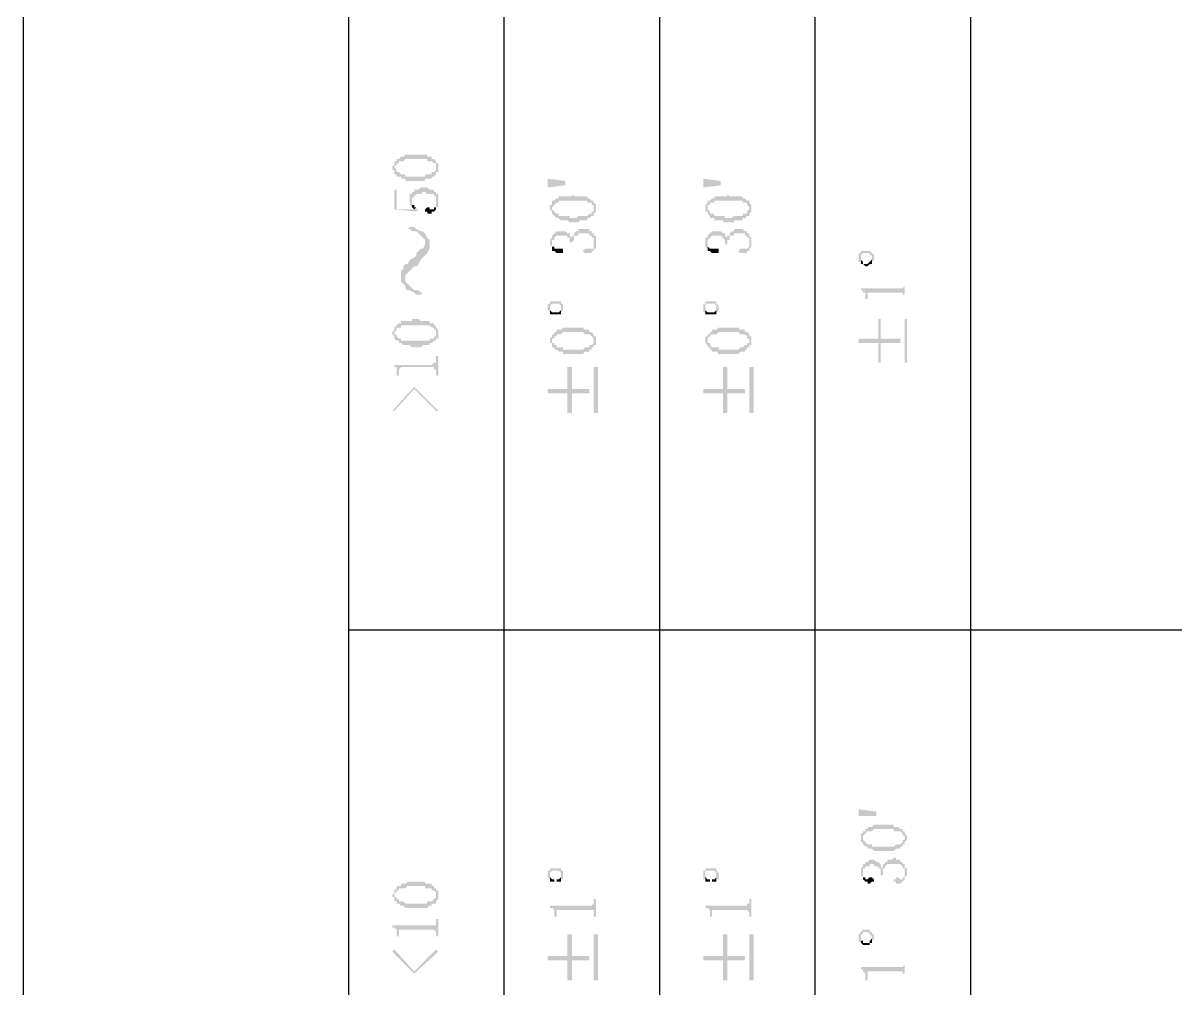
# Model space of a CAD drawing. Header units: inches. Extents: x 3613 to 8393, y -2205 to -794.
# Drawn here: x 5755.97 to 5779.73, y -1288.51 to -1268.6 of the extents above; entities that cross this region are included whole.
import ezdxf

# ---------------------------------------------------------------- set-up
doc = ezdxf.new("R2010")
doc.units = ezdxf.units.IN
doc.header["$MEASUREMENT"] = 0

msp = doc.modelspace()

# ---------------------------------------------------------------- hatches: boundary and pattern name
at = {"transparency": 33554559}
for points in [[(5763.582, -1271.586), (5763.582, -1271.631), (5763.627, -1271.631), (5763.627, -1271.676), (5763.627, -1271.722), (5763.627, -1271.586), (5763.627, -1271.541), (5763.673, -1271.541), (5763.673, -1271.496), (5763.718, -1271.496), (5763.718, -1271.451), (5763.808, -1271.451), (5763.853, -1271.406), (5764.304, -1271.406), (5764.304, -1271.451), (5764.395, -1271.451), (5764.44, -1271.496), (5764.485, -1271.496), (5764.485, -1271.541), (5764.485, -1271.586), (5764.485, -1271.451), (5764.485, -1271.451), (5764.44, -1271.406), (5764.395, -1271.406), (5764.395, -1271.36), (5764.304, -1271.36), (5764.304, -1271.315), (5763.853, -1271.315), (5763.808, -1271.36), (5763.763, -1271.36), (5763.718, -1271.406), (5763.673, -1271.406), (5763.673, -1271.451), (5763.627, -1271.451), (5763.627, -1271.496), (5763.627, -1271.541), (5763.582, -1271.541)], [(5763.627, -1271.722), (5763.673, -1271.722), (5763.673, -1271.767), (5763.763, -1271.767), (5763.763, -1271.812), (5763.853, -1271.812), (5763.853, -1271.857), (5764.259, -1271.857), (5764.259, -1271.812), (5764.395, -1271.812), (5764.395, -1271.767), (5764.44, -1271.767), (5764.485, -1271.722), (5764.485, -1271.676), (5764.53, -1271.676), (5764.53, -1271.631), (5764.53, -1271.586), (5764.53, -1271.541), (5764.53, -1271.496), (5764.485, -1271.496), (5764.485, -1271.451), (5764.485, -1271.586), (5764.485, -1271.631), (5764.485, -1271.631), (5764.44, -1271.676), (5764.395, -1271.676), (5764.395, -1271.722), (5764.259, -1271.722), (5764.259, -1271.767), (5763.853, -1271.767), (5763.853, -1271.722), (5763.763, -1271.722), (5763.718, -1271.676), (5763.673, -1271.676), (5763.673, -1271.631), (5763.673, -1271.631), (5763.627, -1271.586), (5763.627, -1271.586)], [(5763.627, -1272.037), (5763.627, -1272.444), (5764.079, -1272.489), (5764.124, -1272.444), (5764.079, -1272.444), (5764.079, -1272.399), (5764.034, -1272.444), (5763.673, -1272.444), (5763.673, -1272.037)], [(5763.943, -1272.218), (5763.943, -1272.308), (5763.943, -1272.353), (5763.943, -1272.353), (5763.989, -1272.399), (5763.989, -1272.263), (5763.989, -1272.218), (5763.989, -1272.218), (5764.034, -1272.173), (5764.034, -1272.173), (5764.079, -1272.128), (5764.169, -1272.128), (5764.214, -1272.083), (5764.259, -1272.083), (5764.304, -1272.128), (5764.44, -1272.128), (5764.44, -1272.173), (5764.485, -1272.173), (5764.485, -1272.218), (5764.485, -1272.263), (5764.485, -1272.399), (5764.53, -1272.399), (5764.53, -1272.353), (5764.53, -1272.263), (5764.53, -1272.218), (5764.53, -1272.128), (5764.485, -1272.128), (5764.485, -1272.083), (5764.44, -1272.083), (5764.44, -1272.037), (5764.35, -1272.037), (5764.304, -1271.992), (5764.169, -1271.992), (5764.124, -1272.037), (5764.034, -1272.037), (5764.034, -1272.083), (5763.989, -1272.083), (5763.989, -1272.128), (5763.943, -1272.128), (5763.943, -1272.173)], [(5766.787, -1271.812), (5767.148, -1271.857), (5767.148, -1271.947), (5766.787, -1271.992)], [(5769.991, -1271.812), (5770.352, -1271.857), (5770.352, -1271.947), (5769.991, -1271.992)], [(5763.989, -1272.399), (5763.989, -1272.399), (5764.034, -1272.444), (5764.034, -1272.444), (5764.079, -1272.399), (5764.034, -1272.399), (5764.034, -1272.353), (5763.989, -1272.353), (5763.989, -1272.308), (5763.989, -1272.263)], [(5764.259, -1272.444), (5764.259, -1272.489), (5764.304, -1272.489), (5764.304, -1272.534), (5764.395, -1272.534), (5764.395, -1272.489), (5764.44, -1272.489), (5764.485, -1272.444), (5764.485, -1272.263), (5764.485, -1272.353), (5764.485, -1272.399), (5764.44, -1272.399), (5764.44, -1272.444), (5764.35, -1272.444), (5764.35, -1272.399), (5764.304, -1272.399)], [(5766.832, -1272.444), (5766.832, -1272.444), (5766.877, -1272.489), (5766.877, -1272.534), (5766.877, -1272.399), (5766.877, -1272.399), (5766.922, -1272.353), (5766.922, -1272.353), (5766.967, -1272.308), (5767.012, -1272.308), (5767.012, -1272.263), (5767.599, -1272.263), (5767.599, -1272.308), (5767.689, -1272.308), (5767.689, -1272.353), (5767.735, -1272.353), (5767.735, -1272.399), (5767.735, -1272.444), (5767.735, -1272.263), (5767.689, -1272.263), (5767.644, -1272.218), (5767.599, -1272.218), (5767.599, -1272.173), (5767.328, -1272.173), (5767.328, -1272.128), (5767.328, -1272.128), (5767.283, -1272.173), (5767.012, -1272.173), (5767.012, -1272.218), (5766.967, -1272.218), (5766.922, -1272.263), (5766.877, -1272.263), (5766.877, -1272.308), (5766.877, -1272.353), (5766.832, -1272.353), (5766.832, -1272.399)], [(5770.036, -1272.444), (5770.036, -1272.489), (5770.081, -1272.489), (5770.081, -1272.534), (5770.081, -1272.399), (5770.081, -1272.353), (5770.127, -1272.353), (5770.127, -1272.308), (5770.217, -1272.308), (5770.217, -1272.263), (5770.804, -1272.263), (5770.804, -1272.308), (5770.894, -1272.308), (5770.894, -1272.353), (5770.894, -1272.353), (5770.939, -1272.399), (5770.939, -1272.444), (5770.939, -1272.263), (5770.894, -1272.263), (5770.849, -1272.218), (5770.804, -1272.218), (5770.804, -1272.173), (5770.533, -1272.173), (5770.488, -1272.128), (5770.488, -1272.173), (5770.217, -1272.173), (5770.217, -1272.218), (5770.172, -1272.218), (5770.127, -1272.263), (5770.081, -1272.263), (5770.081, -1272.308), (5770.081, -1272.308), (5770.036, -1272.353), (5770.036, -1272.399)], [(5766.877, -1272.534), (5766.922, -1272.579), (5766.922, -1272.579), (5766.967, -1272.624), (5767.012, -1272.624), (5767.058, -1272.669), (5767.193, -1272.669), (5767.238, -1272.714), (5767.419, -1272.714), (5767.464, -1272.669), (5767.599, -1272.669), (5767.599, -1272.624), (5767.644, -1272.624), (5767.689, -1272.579), (5767.735, -1272.579), (5767.735, -1272.534), (5767.735, -1272.534), (5767.78, -1272.489), (5767.78, -1272.444), (5767.78, -1272.399), (5767.78, -1272.353), (5767.78, -1272.353), (5767.735, -1272.308), (5767.735, -1272.444), (5767.735, -1272.489), (5767.689, -1272.489), (5767.689, -1272.534), (5767.644, -1272.534), (5767.599, -1272.579), (5767.419, -1272.579), (5767.373, -1272.624), (5767.238, -1272.624), (5767.238, -1272.579), (5767.012, -1272.579), (5767.012, -1272.534), (5766.967, -1272.534), (5766.922, -1272.489), (5766.922, -1272.489), (5766.877, -1272.444), (5766.877, -1272.444)], [(5770.081, -1272.534), (5770.127, -1272.579), (5770.127, -1272.624), (5770.217, -1272.624), (5770.217, -1272.669), (5770.397, -1272.669), (5770.397, -1272.714), (5770.623, -1272.714), (5770.623, -1272.669), (5770.804, -1272.669), (5770.804, -1272.624), (5770.849, -1272.624), (5770.894, -1272.579), (5770.939, -1272.579), (5770.939, -1272.534), (5770.939, -1272.534), (5770.984, -1272.489), (5770.984, -1272.444), (5770.984, -1272.399), (5770.984, -1272.353), (5770.984, -1272.353), (5770.939, -1272.308), (5770.939, -1272.444), (5770.939, -1272.444), (5770.894, -1272.489), (5770.894, -1272.534), (5770.804, -1272.534), (5770.804, -1272.579), (5770.623, -1272.579), (5770.578, -1272.624), (5770.442, -1272.624), (5770.442, -1272.579), (5770.217, -1272.579), (5770.217, -1272.534), (5770.127, -1272.534), (5770.127, -1272.489), (5770.127, -1272.489), (5770.081, -1272.444), (5770.081, -1272.444)], [(5763.898, -1272.85), (5763.943, -1272.85), (5763.989, -1272.895), (5764.079, -1272.895), (5764.124, -1272.94), (5764.169, -1272.985), (5764.169, -1272.985), (5764.214, -1273.03), (5764.259, -1273.075), (5764.259, -1273.391), (5764.259, -1273.391), (5764.304, -1273.346), (5764.35, -1273.256), (5764.35, -1273.075), (5764.304, -1273.03), (5764.259, -1272.94), (5764.259, -1272.94), (5764.214, -1272.895), (5764.169, -1272.895), (5764.079, -1272.85), (5764.034, -1272.805), (5763.943, -1272.805)], [(5766.832, -1273.121), (5766.832, -1273.166), (5766.832, -1273.166), (5766.877, -1273.211), (5766.877, -1273.256), (5766.877, -1273.121), (5766.877, -1273.075), (5766.922, -1273.075), (5766.922, -1273.03), (5766.922, -1273.03), (5766.967, -1272.985), (5767.193, -1272.985), (5767.193, -1273.03), (5767.238, -1273.03), (5767.238, -1273.075), (5767.238, -1273.121), (5767.283, -1273.121), (5767.283, -1273.166), (5767.283, -1273.121), (5767.328, -1273.075), (5767.328, -1273.03), (5767.328, -1272.985), (5767.419, -1272.985), (5767.419, -1272.94), (5767.644, -1272.94), (5767.644, -1272.985), (5767.689, -1272.985), (5767.689, -1273.03), (5767.735, -1273.03), (5767.735, -1273.075), (5767.735, -1273.121), (5767.735, -1272.94), (5767.689, -1272.94), (5767.689, -1272.895), (5767.644, -1272.895), (5767.644, -1272.85), (5767.419, -1272.85), (5767.419, -1272.895), (5767.373, -1272.895), (5767.328, -1272.94), (5767.328, -1272.985), (5767.283, -1272.985), (5767.283, -1273.03), (5767.283, -1273.03), (5767.238, -1272.985), (5767.238, -1272.94), (5767.193, -1272.94), (5767.148, -1272.895), (5766.967, -1272.895), (5766.922, -1272.94), (5766.922, -1272.94), (5766.877, -1272.985), (5766.877, -1273.03), (5766.877, -1273.03), (5766.832, -1273.075), (5766.832, -1273.075)], [(5767.509, -1273.301), (5767.509, -1273.301), (5767.554, -1273.346), (5767.689, -1273.346), (5767.689, -1273.301), (5767.735, -1273.301), (5767.735, -1273.256), (5767.78, -1273.256), (5767.78, -1273.166), (5767.78, -1273.121), (5767.78, -1273.075), (5767.78, -1272.985), (5767.735, -1272.985), (5767.735, -1273.166), (5767.735, -1273.211), (5767.735, -1273.256), (5767.554, -1273.256)], [(5770.036, -1273.121), (5770.036, -1273.166), (5770.036, -1273.211), (5770.081, -1273.256), (5770.081, -1273.121), (5770.081, -1273.075), (5770.081, -1273.075), (5770.127, -1273.03), (5770.127, -1273.03), (5770.172, -1272.985), (5770.352, -1272.985), (5770.397, -1273.03), (5770.397, -1273.03), (5770.442, -1273.075), (5770.442, -1273.121), (5770.442, -1273.166), (5770.488, -1273.166), (5770.488, -1273.075), (5770.533, -1273.075), (5770.533, -1273.03), (5770.533, -1272.985), (5770.623, -1272.985), (5770.623, -1272.94), (5770.849, -1272.94), (5770.849, -1272.985), (5770.894, -1272.985), (5770.894, -1273.03), (5770.939, -1273.03), (5770.939, -1273.075), (5770.939, -1273.121), (5770.939, -1272.94), (5770.894, -1272.94), (5770.894, -1272.895), (5770.849, -1272.895), (5770.804, -1272.85), (5770.623, -1272.85), (5770.623, -1272.895), (5770.578, -1272.895), (5770.533, -1272.94), (5770.533, -1272.985), (5770.488, -1272.985), (5770.488, -1273.03), (5770.488, -1273.03), (5770.442, -1272.985), (5770.442, -1272.94), (5770.397, -1272.94), (5770.352, -1272.895), (5770.172, -1272.895), (5770.127, -1272.94), (5770.127, -1272.94), (5770.081, -1272.985), (5770.081, -1273.03), (5770.036, -1273.03), (5770.036, -1273.075), (5770.036, -1273.075)], [(5770.713, -1273.301), (5770.713, -1273.301), (5770.758, -1273.346), (5770.894, -1273.346), (5770.894, -1273.301), (5770.939, -1273.301), (5770.939, -1273.256), (5770.939, -1273.256), (5770.984, -1273.211), (5770.984, -1273.166), (5770.984, -1273.121), (5770.984, -1273.075), (5770.984, -1273.03), (5770.939, -1272.985), (5770.939, -1273.166), (5770.939, -1273.211), (5770.939, -1273.211), (5770.894, -1273.256), (5770.758, -1273.256)], [(5763.763, -1273.843), (5763.763, -1273.933), (5763.808, -1273.978), (5763.853, -1274.023), (5763.853, -1273.798), (5763.898, -1273.752), (5763.943, -1273.707), (5763.989, -1273.662), (5764.034, -1273.617), (5764.079, -1273.617), (5764.124, -1273.572), (5764.169, -1273.482), (5764.169, -1273.482), (5764.214, -1273.437), (5764.259, -1273.391), (5764.259, -1273.121), (5764.259, -1273.166), (5764.214, -1273.256), (5764.169, -1273.256), (5764.124, -1273.301), (5764.079, -1273.346), (5764.079, -1273.391), (5764.034, -1273.437), (5763.943, -1273.482), (5763.943, -1273.482), (5763.898, -1273.572), (5763.853, -1273.572), (5763.808, -1273.617), (5763.808, -1273.662), (5763.763, -1273.707), (5763.763, -1273.752)], [(5766.877, -1273.256), (5766.877, -1273.301), (5766.922, -1273.301), (5766.967, -1273.346), (5767.103, -1273.346), (5767.103, -1273.301), (5767.103, -1273.256), (5766.922, -1273.256), (5766.922, -1273.211), (5766.877, -1273.211), (5766.877, -1273.121)], [(5770.081, -1273.256), (5770.081, -1273.301), (5770.127, -1273.301), (5770.172, -1273.346), (5770.307, -1273.346), (5770.307, -1273.301), (5770.307, -1273.256), (5770.127, -1273.256), (5770.081, -1273.211), (5770.081, -1273.121)], [(5773.196, -1273.437), (5773.196, -1273.482), (5773.196, -1273.527), (5773.241, -1273.527), (5773.241, -1273.437), (5773.241, -1273.391), (5773.241, -1273.391), (5773.286, -1273.346), (5773.421, -1273.346), (5773.421, -1273.391), (5773.466, -1273.391), (5773.466, -1273.572), (5773.466, -1273.527), (5773.466, -1273.527), (5773.511, -1273.482), (5773.511, -1273.437), (5773.511, -1273.391), (5773.466, -1273.346), (5773.466, -1273.346), (5773.421, -1273.301), (5773.241, -1273.301), (5773.241, -1273.346), (5773.196, -1273.346), (5773.196, -1273.391), (5773.196, -1273.391)], [(5773.241, -1273.527), (5773.241, -1273.572), (5773.286, -1273.572), (5773.331, -1273.617), (5773.376, -1273.617), (5773.421, -1273.572), (5773.466, -1273.572), (5773.466, -1273.437), (5773.466, -1273.482), (5773.466, -1273.482), (5773.421, -1273.527), (5773.421, -1273.527), (5773.376, -1273.572), (5773.286, -1273.572), (5773.286, -1273.527), (5773.286, -1273.527), (5773.241, -1273.482), (5773.241, -1273.437), (5773.241, -1273.437)], [(5763.853, -1274.023), (5763.853, -1274.068), (5763.898, -1274.114), (5763.943, -1274.114), (5764.034, -1274.159), (5764.079, -1274.204), (5764.169, -1274.204), (5764.214, -1274.159), (5764.169, -1274.159), (5764.124, -1274.114), (5764.034, -1274.114), (5763.989, -1274.068), (5763.943, -1274.023), (5763.943, -1274.023), (5763.898, -1273.978), (5763.853, -1273.933), (5763.853, -1273.888)], [(5773.241, -1274.068), (5773.241, -1274.114), (5773.286, -1274.114), (5773.286, -1274.159), (5773.331, -1274.159), (5773.331, -1274.249), (5773.331, -1274.294), (5773.376, -1274.294), (5773.376, -1274.204), (5773.376, -1274.159), (5774.098, -1274.159), (5774.098, -1274.204), (5774.143, -1274.204), (5774.143, -1274.249), (5774.143, -1274.294), (5774.143, -1273.933), (5774.143, -1273.978), (5774.143, -1274.023), (5774.098, -1274.068), (5774.053, -1274.068)], [(5766.787, -1274.475), (5766.787, -1274.52), (5766.787, -1274.52), (5766.832, -1274.565), (5766.832, -1274.429), (5766.832, -1274.429), (5766.877, -1274.384), (5767.012, -1274.384), (5767.058, -1274.429), (5767.058, -1274.565), (5767.058, -1274.565), (5767.103, -1274.52), (5767.103, -1274.475), (5767.103, -1274.429), (5767.103, -1274.384), (5767.058, -1274.384), (5767.058, -1274.339), (5766.832, -1274.339), (5766.832, -1274.384), (5766.787, -1274.384), (5766.787, -1274.429), (5766.787, -1274.429)], [(5769.991, -1274.475), (5769.991, -1274.52), (5769.991, -1274.565), (5770.036, -1274.565), (5770.036, -1274.429), (5770.036, -1274.384), (5770.217, -1274.384), (5770.262, -1274.429), (5770.262, -1274.565), (5770.262, -1274.565), (5770.307, -1274.52), (5770.307, -1274.475), (5770.307, -1274.429), (5770.307, -1274.429), (5770.262, -1274.384), (5770.262, -1274.339), (5770.036, -1274.339), (5770.036, -1274.384), (5769.991, -1274.384), (5769.991, -1274.429), (5769.991, -1274.429)], [(5766.832, -1274.565), (5766.832, -1274.61), (5767.058, -1274.61), (5767.058, -1274.475), (5767.058, -1274.52), (5767.058, -1274.52), (5767.012, -1274.565), (5766.877, -1274.565), (5766.832, -1274.52), (5766.832, -1274.475), (5766.832, -1274.475)], [(5770.036, -1274.565), (5770.036, -1274.61), (5770.262, -1274.61), (5770.262, -1274.475), (5770.262, -1274.52), (5770.262, -1274.52), (5770.217, -1274.565), (5770.081, -1274.565), (5770.036, -1274.52), (5770.036, -1274.475), (5770.036, -1274.475)], [(5763.582, -1274.971), (5763.582, -1275.016), (5763.582, -1275.016), (5763.627, -1275.061), (5763.627, -1275.106), (5763.627, -1274.971), (5763.627, -1274.971), (5763.673, -1274.926), (5763.673, -1274.881), (5763.763, -1274.881), (5763.763, -1274.836), (5764.35, -1274.836), (5764.395, -1274.881), (5764.44, -1274.881), (5764.44, -1274.926), (5764.485, -1274.926), (5764.485, -1274.971), (5764.485, -1274.836), (5764.44, -1274.836), (5764.44, -1274.791), (5764.35, -1274.791), (5764.35, -1274.745), (5764.169, -1274.745), (5764.124, -1274.7), (5763.989, -1274.7), (5763.989, -1274.745), (5763.763, -1274.745), (5763.763, -1274.791), (5763.718, -1274.791), (5763.673, -1274.836), (5763.673, -1274.836), (5763.627, -1274.881), (5763.627, -1274.926), (5763.627, -1274.926)], [(5763.627, -1275.106), (5763.673, -1275.152), (5763.718, -1275.152), (5763.718, -1275.197), (5763.763, -1275.197), (5763.808, -1275.242), (5763.943, -1275.242), (5763.989, -1275.287), (5764.169, -1275.287), (5764.214, -1275.242), (5764.35, -1275.242), (5764.35, -1275.197), (5764.395, -1275.197), (5764.44, -1275.152), (5764.485, -1275.152), (5764.485, -1275.106), (5764.53, -1275.106), (5764.53, -1275.061), (5764.53, -1274.971), (5764.53, -1274.926), (5764.53, -1274.926), (5764.485, -1274.881), (5764.485, -1275.016), (5764.485, -1275.061), (5764.44, -1275.061), (5764.44, -1275.106), (5764.35, -1275.106), (5764.35, -1275.152), (5763.763, -1275.152), (5763.763, -1275.106), (5763.718, -1275.106), (5763.673, -1275.061), (5763.673, -1275.016), (5763.627, -1275.016), (5763.627, -1274.971)], [(5766.832, -1275.152), (5766.832, -1275.197), (5766.877, -1275.197), (5766.877, -1275.242), (5766.877, -1275.287), (5766.877, -1275.152), (5766.877, -1275.106), (5766.922, -1275.106), (5766.922, -1275.061), (5766.967, -1275.061), (5766.967, -1275.016), (5767.058, -1275.016), (5767.103, -1274.971), (5767.509, -1274.971), (5767.554, -1275.016), (5767.644, -1275.016), (5767.689, -1275.061), (5767.689, -1275.061), (5767.735, -1275.106), (5767.735, -1275.152), (5767.735, -1275.016), (5767.735, -1275.016), (5767.689, -1274.971), (5767.644, -1274.971), (5767.644, -1274.926), (5767.554, -1274.926), (5767.509, -1274.881), (5767.103, -1274.881), (5767.058, -1274.926), (5766.967, -1274.926), (5766.967, -1274.971), (5766.922, -1274.971), (5766.922, -1275.016), (5766.877, -1275.016), (5766.877, -1275.061), (5766.877, -1275.061), (5766.832, -1275.106), (5766.832, -1275.106)], [(5770.036, -1275.152), (5770.036, -1275.197), (5770.036, -1275.197), (5770.081, -1275.242), (5770.081, -1275.287), (5770.081, -1275.152), (5770.081, -1275.106), (5770.081, -1275.106), (5770.127, -1275.061), (5770.127, -1275.061), (5770.172, -1275.016), (5770.262, -1275.016), (5770.307, -1274.971), (5770.713, -1274.971), (5770.758, -1275.016), (5770.849, -1275.016), (5770.894, -1275.061), (5770.894, -1275.106), (5770.939, -1275.106), (5770.939, -1275.152), (5770.939, -1275.016), (5770.939, -1275.016), (5770.894, -1274.971), (5770.849, -1274.971), (5770.849, -1274.926), (5770.758, -1274.926), (5770.713, -1274.881), (5770.307, -1274.881), (5770.262, -1274.926), (5770.172, -1274.926), (5770.172, -1274.971), (5770.127, -1274.971), (5770.127, -1275.016), (5770.081, -1275.016), (5770.081, -1275.061), (5770.036, -1275.061), (5770.036, -1275.106), (5770.036, -1275.106)], [(5773.196, -1275.106), (5773.196, -1275.197), (5773.602, -1275.197), (5773.602, -1275.603), (5773.647, -1275.603), (5773.647, -1275.197), (5774.053, -1275.197), (5774.053, -1275.106), (5773.647, -1275.106), (5773.647, -1274.7), (5773.602, -1274.7), (5773.602, -1275.106)], [(5774.188, -1275.603), (5774.188, -1274.7), (5774.143, -1274.7), (5774.143, -1275.603)], [(5766.877, -1275.287), (5766.922, -1275.287), (5766.922, -1275.332), (5766.967, -1275.332), (5767.012, -1275.377), (5767.103, -1275.377), (5767.103, -1275.422), (5767.509, -1275.422), (5767.554, -1275.377), (5767.644, -1275.377), (5767.644, -1275.332), (5767.689, -1275.332), (5767.689, -1275.287), (5767.735, -1275.287), (5767.735, -1275.242), (5767.78, -1275.242), (5767.78, -1275.197), (5767.78, -1275.152), (5767.78, -1275.106), (5767.78, -1275.061), (5767.735, -1275.061), (5767.735, -1275.016), (5767.735, -1275.152), (5767.735, -1275.197), (5767.735, -1275.197), (5767.689, -1275.242), (5767.644, -1275.242), (5767.644, -1275.287), (5767.554, -1275.287), (5767.509, -1275.332), (5767.103, -1275.332), (5767.103, -1275.287), (5766.967, -1275.287), (5766.967, -1275.242), (5766.922, -1275.242), (5766.922, -1275.197), (5766.877, -1275.197), (5766.877, -1275.152), (5766.877, -1275.152)], [(5770.081, -1275.287), (5770.127, -1275.287), (5770.127, -1275.332), (5770.172, -1275.332), (5770.172, -1275.377), (5770.262, -1275.377), (5770.307, -1275.422), (5770.713, -1275.422), (5770.758, -1275.377), (5770.849, -1275.377), (5770.849, -1275.332), (5770.894, -1275.332), (5770.894, -1275.287), (5770.939, -1275.287), (5770.939, -1275.242), (5770.984, -1275.242), (5770.984, -1275.197), (5770.984, -1275.152), (5770.984, -1275.106), (5770.984, -1275.061), (5770.939, -1275.061), (5770.939, -1275.016), (5770.939, -1275.152), (5770.939, -1275.197), (5770.894, -1275.197), (5770.894, -1275.242), (5770.849, -1275.242), (5770.804, -1275.287), (5770.758, -1275.287), (5770.713, -1275.332), (5770.307, -1275.332), (5770.307, -1275.287), (5770.172, -1275.287), (5770.127, -1275.242), (5770.127, -1275.197), (5770.081, -1275.197), (5770.081, -1275.152), (5770.081, -1275.152)], [(5763.582, -1275.648), (5763.627, -1275.648), (5763.627, -1275.693), (5763.673, -1275.693), (5763.673, -1275.738), (5763.673, -1275.874), (5763.718, -1275.874), (5763.718, -1275.738), (5763.718, -1275.738), (5763.763, -1275.693), (5764.44, -1275.693), (5764.44, -1275.738), (5764.485, -1275.738), (5764.485, -1275.874), (5764.53, -1275.874), (5764.53, -1275.467), (5764.485, -1275.467), (5764.485, -1275.558), (5764.485, -1275.603), (5764.44, -1275.603), (5764.395, -1275.648)], [(5766.787, -1276.144), (5766.787, -1276.235), (5767.193, -1276.235), (5767.193, -1276.641), (5767.283, -1276.641), (5767.283, -1276.235), (5767.644, -1276.235), (5767.644, -1276.144), (5767.283, -1276.144), (5767.283, -1275.693), (5767.193, -1275.693), (5767.193, -1276.144)], [(5767.825, -1276.641), (5767.825, -1275.693), (5767.735, -1275.693), (5767.735, -1276.641)], [(5769.991, -1276.144), (5769.991, -1276.235), (5770.397, -1276.235), (5770.397, -1276.641), (5770.488, -1276.641), (5770.488, -1276.235), (5770.849, -1276.235), (5770.849, -1276.144), (5770.488, -1276.144), (5770.488, -1275.693), (5770.397, -1275.693), (5770.397, -1276.144)], [(5771.029, -1276.641), (5771.029, -1275.693), (5770.939, -1275.693), (5770.939, -1276.641)], [(5763.582, -1276.596), (5763.627, -1276.596), (5764.034, -1276.144), (5764.485, -1276.596), (5764.53, -1276.596), (5764.034, -1276.099)], [(5773.196, -1284.81), (5773.557, -1284.855), (5773.557, -1284.945), (5773.196, -1284.945)], [(5773.241, -1285.397), (5773.241, -1285.442), (5773.241, -1285.487), (5773.286, -1285.487), (5773.286, -1285.532), (5773.286, -1285.397), (5773.286, -1285.351), (5773.286, -1285.351), (5773.331, -1285.306), (5773.331, -1285.306), (5773.376, -1285.261), (5773.466, -1285.261), (5773.511, -1285.216), (5773.918, -1285.216), (5773.918, -1285.261), (5774.053, -1285.261), (5774.098, -1285.306), (5774.098, -1285.351), (5774.143, -1285.351), (5774.143, -1285.397), (5774.143, -1285.261), (5774.098, -1285.261), (5774.098, -1285.216), (5774.053, -1285.216), (5774.008, -1285.171), (5773.918, -1285.171), (5773.918, -1285.126), (5773.511, -1285.126), (5773.466, -1285.171), (5773.376, -1285.171), (5773.376, -1285.216), (5773.331, -1285.216), (5773.331, -1285.261), (5773.286, -1285.261), (5773.286, -1285.306), (5773.241, -1285.306), (5773.241, -1285.351), (5773.241, -1285.351)], [(5773.286, -1285.532), (5773.286, -1285.532), (5773.331, -1285.577), (5773.376, -1285.577), (5773.376, -1285.622), (5773.466, -1285.622), (5773.511, -1285.667), (5773.918, -1285.667), (5773.963, -1285.622), (5774.053, -1285.622), (5774.053, -1285.577), (5774.098, -1285.577), (5774.098, -1285.532), (5774.143, -1285.532), (5774.143, -1285.487), (5774.143, -1285.487), (5774.188, -1285.442), (5774.188, -1285.397), (5774.188, -1285.351), (5774.188, -1285.351), (5774.143, -1285.306), (5774.143, -1285.261), (5774.143, -1285.397), (5774.143, -1285.442), (5774.098, -1285.442), (5774.098, -1285.487), (5774.098, -1285.487), (5774.053, -1285.532), (5773.963, -1285.532), (5773.918, -1285.577), (5773.466, -1285.577), (5773.466, -1285.532), (5773.376, -1285.532), (5773.331, -1285.487), (5773.331, -1285.487), (5773.286, -1285.442), (5773.286, -1285.397), (5773.286, -1285.397)], [(5773.241, -1286.074), (5773.241, -1286.119), (5773.241, -1286.164), (5773.241, -1286.164), (5773.286, -1286.209), (5773.286, -1286.119), (5773.286, -1286.074), (5773.286, -1286.028), (5773.331, -1286.028), (5773.331, -1285.983), (5773.421, -1285.983), (5773.421, -1285.938), (5773.511, -1285.938), (5773.511, -1285.983), (5773.602, -1285.983), (5773.602, -1286.028), (5773.647, -1286.028), (5773.647, -1286.119), (5773.647, -1286.164), (5773.692, -1286.164), (5773.692, -1286.119), (5773.692, -1286.028), (5773.737, -1286.028), (5773.737, -1285.983), (5773.737, -1285.983), (5773.782, -1285.938), (5774.053, -1285.938), (5774.098, -1285.983), (5774.098, -1286.028), (5774.143, -1286.028), (5774.143, -1286.074), (5774.143, -1286.119), (5774.143, -1285.938), (5774.098, -1285.938), (5774.098, -1285.893), (5774.053, -1285.893), (5774.053, -1285.848), (5773.963, -1285.848), (5773.963, -1285.803), (5773.918, -1285.803), (5773.873, -1285.848), (5773.782, -1285.848), (5773.782, -1285.893), (5773.737, -1285.893), (5773.737, -1285.938), (5773.692, -1285.938), (5773.692, -1285.983), (5773.692, -1286.028), (5773.647, -1285.983), (5773.647, -1285.938), (5773.647, -1285.938), (5773.602, -1285.893), (5773.557, -1285.893), (5773.511, -1285.848), (5773.421, -1285.848), (5773.376, -1285.893), (5773.331, -1285.893), (5773.331, -1285.938), (5773.286, -1285.938), (5773.286, -1285.983), (5773.286, -1285.983), (5773.241, -1286.028)], [(5766.787, -1286.164), (5766.787, -1286.209), (5766.787, -1286.209), (5766.832, -1286.254), (5766.832, -1286.119), (5766.832, -1286.119), (5766.877, -1286.074), (5767.012, -1286.074), (5767.058, -1286.119), (5767.058, -1286.254), (5767.103, -1286.254), (5767.103, -1286.164), (5767.103, -1286.119), (5767.103, -1286.074), (5767.058, -1286.074), (5767.058, -1286.028), (5766.832, -1286.028), (5766.832, -1286.074), (5766.787, -1286.074), (5766.787, -1286.119), (5766.787, -1286.119)], [(5769.991, -1286.164), (5769.991, -1286.209), (5769.991, -1286.254), (5770.036, -1286.254), (5770.036, -1286.119), (5770.036, -1286.074), (5770.217, -1286.074), (5770.262, -1286.119), (5770.262, -1286.254), (5770.307, -1286.254), (5770.307, -1286.164), (5770.307, -1286.119), (5770.307, -1286.119), (5770.262, -1286.074), (5770.262, -1286.028), (5770.036, -1286.028), (5770.036, -1286.074), (5769.991, -1286.074), (5769.991, -1286.119), (5769.991, -1286.119)], [(5773.918, -1286.299), (5773.963, -1286.299), (5773.963, -1286.344), (5774.053, -1286.344), (5774.098, -1286.299), (5774.098, -1286.299), (5774.143, -1286.254), (5774.143, -1286.209), (5774.143, -1286.209), (5774.188, -1286.164), (5774.188, -1286.119), (5774.188, -1286.074), (5774.188, -1286.028), (5774.143, -1286.028), (5774.143, -1285.938), (5774.143, -1286.119), (5774.143, -1286.164), (5774.143, -1286.209), (5774.098, -1286.209), (5774.098, -1286.254), (5774.053, -1286.254), (5774.008, -1286.209), (5773.963, -1286.209), (5773.963, -1286.254), (5773.918, -1286.254)], [(5766.832, -1286.254), (5766.832, -1286.299), (5767.058, -1286.299), (5767.058, -1286.164), (5767.058, -1286.209), (5767.058, -1286.209), (5767.012, -1286.254), (5766.967, -1286.254), (5766.967, -1286.299), (5766.922, -1286.299), (5766.922, -1286.254), (5766.877, -1286.254), (5766.832, -1286.209), (5766.832, -1286.164), (5766.832, -1286.164)], [(5770.036, -1286.254), (5770.036, -1286.299), (5770.262, -1286.299), (5770.262, -1286.164), (5770.262, -1286.209), (5770.262, -1286.209), (5770.217, -1286.254), (5770.172, -1286.254), (5770.172, -1286.299), (5770.127, -1286.299), (5770.127, -1286.254), (5770.081, -1286.254), (5770.036, -1286.209), (5770.036, -1286.164), (5770.036, -1286.164)], [(5773.286, -1286.209), (5773.286, -1286.254), (5773.286, -1286.254), (5773.331, -1286.299), (5773.376, -1286.299), (5773.376, -1286.344), (5773.421, -1286.344), (5773.466, -1286.299), (5773.511, -1286.299), (5773.511, -1286.254), (5773.511, -1286.254), (5773.466, -1286.209), (5773.421, -1286.209), (5773.376, -1286.254), (5773.331, -1286.254), (5773.331, -1286.209), (5773.286, -1286.209), (5773.286, -1286.164), (5773.286, -1286.119)], [(5763.582, -1286.57), (5763.582, -1286.615), (5763.627, -1286.615), (5763.627, -1286.66), (5763.627, -1286.705), (5763.627, -1286.57), (5763.627, -1286.525), (5763.673, -1286.525), (5763.673, -1286.48), (5763.718, -1286.48), (5763.718, -1286.435), (5763.853, -1286.435), (5763.898, -1286.389), (5764.259, -1286.389), (5764.259, -1286.435), (5764.395, -1286.435), (5764.395, -1286.48), (5764.44, -1286.48), (5764.485, -1286.525), (5764.485, -1286.57), (5764.485, -1286.435), (5764.44, -1286.435), (5764.44, -1286.389), (5764.395, -1286.389), (5764.395, -1286.344), (5764.259, -1286.344), (5764.259, -1286.299), (5763.898, -1286.299), (5763.853, -1286.344), (5763.763, -1286.344), (5763.763, -1286.389), (5763.673, -1286.389), (5763.673, -1286.435), (5763.673, -1286.435), (5763.627, -1286.48), (5763.627, -1286.525), (5763.627, -1286.525)], [(5763.627, -1286.705), (5763.673, -1286.705), (5763.673, -1286.751), (5763.718, -1286.751), (5763.763, -1286.796), (5763.808, -1286.796), (5763.853, -1286.841), (5764.304, -1286.841), (5764.35, -1286.796), (5764.395, -1286.796), (5764.395, -1286.751), (5764.485, -1286.751), (5764.485, -1286.705), (5764.485, -1286.705), (5764.53, -1286.66), (5764.53, -1286.615), (5764.53, -1286.57), (5764.53, -1286.525), (5764.53, -1286.48), (5764.485, -1286.48), (5764.485, -1286.435), (5764.485, -1286.615), (5764.485, -1286.615), (5764.44, -1286.66), (5764.44, -1286.66), (5764.395, -1286.705), (5764.304, -1286.705), (5764.304, -1286.751), (5763.853, -1286.751), (5763.808, -1286.705), (5763.718, -1286.705), (5763.718, -1286.66), (5763.673, -1286.66), (5763.673, -1286.615), (5763.627, -1286.615), (5763.627, -1286.57)], [(5766.832, -1286.796), (5766.832, -1286.841), (5766.877, -1286.841), (5766.922, -1286.886), (5766.922, -1286.931), (5766.922, -1287.021), (5766.967, -1287.021), (5766.967, -1286.931), (5766.967, -1286.886), (5767.735, -1286.886), (5767.735, -1286.931), (5767.735, -1287.021), (5767.78, -1287.021), (5767.78, -1286.66), (5767.735, -1286.66), (5767.735, -1286.705), (5767.735, -1286.751), (5767.735, -1286.751), (5767.689, -1286.796), (5767.644, -1286.796)], [(5770.036, -1286.796), (5770.036, -1286.841), (5770.081, -1286.841), (5770.127, -1286.886), (5770.127, -1286.931), (5770.127, -1287.021), (5770.172, -1287.021), (5770.172, -1286.931), (5770.172, -1286.886), (5770.894, -1286.886), (5770.939, -1286.931), (5770.939, -1287.021), (5770.984, -1287.021), (5770.984, -1286.66), (5770.939, -1286.66), (5770.939, -1286.705), (5770.939, -1286.751), (5770.894, -1286.751), (5770.894, -1286.796), (5770.849, -1286.796)], [(5763.582, -1287.202), (5763.582, -1287.247), (5763.627, -1287.247), (5763.673, -1287.292), (5763.673, -1287.382), (5763.673, -1287.428), (5763.718, -1287.428), (5763.718, -1287.337), (5763.718, -1287.292), (5764.44, -1287.292), (5764.485, -1287.337), (5764.485, -1287.382), (5764.485, -1287.428), (5764.53, -1287.428), (5764.53, -1287.066), (5764.485, -1287.066), (5764.485, -1287.157), (5764.485, -1287.202), (5764.395, -1287.202)], [(5766.787, -1287.834), (5766.787, -1287.924), (5767.193, -1287.924), (5767.193, -1288.33), (5767.283, -1288.33), (5767.283, -1287.924), (5767.644, -1287.924), (5767.644, -1287.834), (5767.283, -1287.834), (5767.283, -1287.382), (5767.193, -1287.382), (5767.193, -1287.834)], [(5767.825, -1288.33), (5767.825, -1287.382), (5767.735, -1287.382), (5767.735, -1288.33)], [(5769.991, -1287.834), (5769.991, -1287.924), (5770.397, -1287.924), (5770.397, -1288.33), (5770.488, -1288.33), (5770.488, -1287.924), (5770.849, -1287.924), (5770.849, -1287.834), (5770.488, -1287.834), (5770.488, -1287.382), (5770.397, -1287.382), (5770.397, -1287.834)], [(5771.029, -1288.33), (5771.029, -1287.382), (5770.939, -1287.382), (5770.939, -1288.33)], [(5773.196, -1287.428), (5773.196, -1287.473), (5773.196, -1287.518), (5773.196, -1287.518), (5773.241, -1287.563), (5773.241, -1287.382), (5773.286, -1287.382), (5773.286, -1287.337), (5773.376, -1287.337), (5773.421, -1287.382), (5773.421, -1287.382), (5773.466, -1287.428), (5773.466, -1287.563), (5773.466, -1287.518), (5773.466, -1287.518), (5773.511, -1287.473), (5773.511, -1287.428), (5773.511, -1287.382), (5773.466, -1287.382), (5773.466, -1287.337), (5773.421, -1287.337), (5773.421, -1287.292), (5773.286, -1287.292), (5773.241, -1287.337), (5773.241, -1287.337), (5773.196, -1287.382)], [(5773.241, -1287.563), (5773.241, -1287.563), (5773.286, -1287.608), (5773.421, -1287.608), (5773.421, -1287.563), (5773.466, -1287.563), (5773.466, -1287.428), (5773.466, -1287.473), (5773.466, -1287.473), (5773.421, -1287.518), (5773.421, -1287.563), (5773.286, -1287.563), (5773.286, -1287.518), (5773.241, -1287.518), (5773.241, -1287.473), (5773.241, -1287.473)], [(5763.582, -1287.743), (5764.034, -1288.195), (5764.53, -1287.743), (5764.485, -1287.698), (5764.034, -1288.15), (5763.627, -1287.698)], [(5773.241, -1288.059), (5773.241, -1288.105), (5773.286, -1288.105), (5773.286, -1288.15), (5773.286, -1288.15), (5773.331, -1288.195), (5773.331, -1288.33), (5773.376, -1288.33), (5773.376, -1288.195), (5773.376, -1288.15), (5774.098, -1288.15), (5774.098, -1288.195), (5774.143, -1288.195), (5774.143, -1288.33), (5774.143, -1287.924), (5774.143, -1288.014), (5774.143, -1288.014), (5774.098, -1288.059), (5774.053, -1288.059)]]:
    msp.add_hatch(color=256, dxfattribs=at).paths.add_polyline_path(points)

# ---------------------------------------------------------------- linework, layer by layer
for p, q in [((5762.68, -1234.274), (5762.68, -1521.015)), ((5775.497, -1281.109), (6171.935, -1281.109))]:
    msp.add_line(p, q)
msp.add_lwpolyline([(6175.973, -1525.274), (6175.973, -1228.274), (5755.973, -1228.274), (5755.973, -1525.274)], close=True)
for points in [[(5765.884, -1234.274), (5765.884, -1308.188)], [(5769.088, -1234.274), (5769.088, -1308.188)], [(5772.293, -1234.274), (5772.293, -1308.188)], [(5775.497, -1234.274), (5775.497, -1521.015)], [(5762.68, -1281.109), (5775.497, -1281.109)]]:
    msp.add_lwpolyline(points)

doc.saveas('drawing.dxf')
